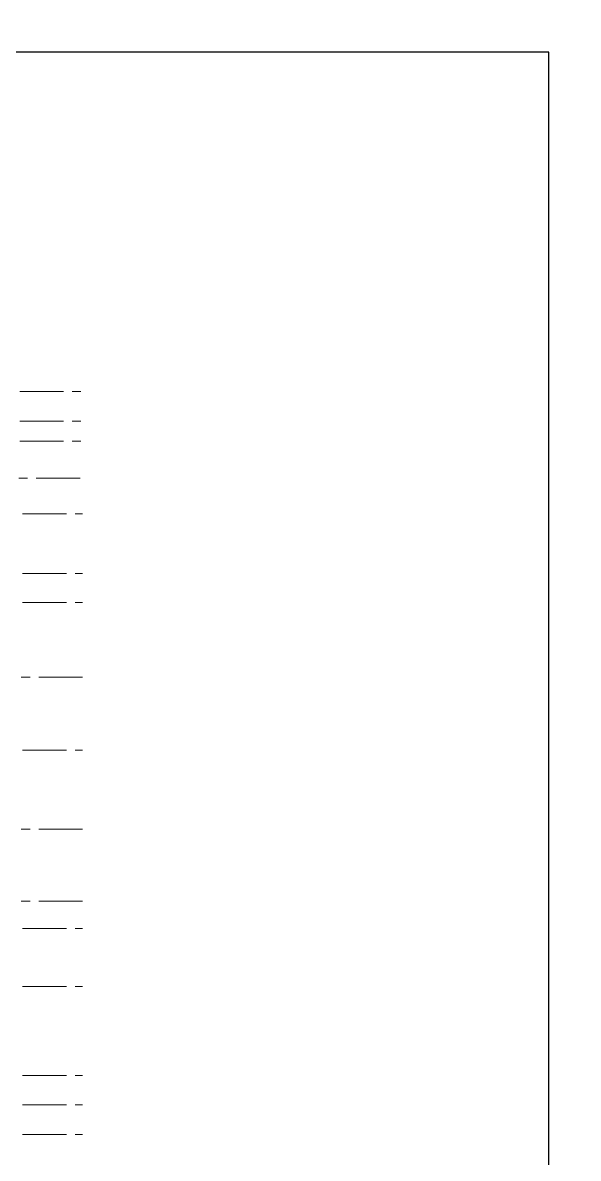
# Model space of a CAD drawing. Header units: millimetres. Extents: x -689206 to 4969298, y -1019800 to 703299.
# Drawn here: x 860309 to 888510, y -371521 to -313889 of the extents above; entities that cross this region are included whole.
import ezdxf

# ---------------------------------------------------------------- set-up
doc = ezdxf.new("R2010")
doc.units = ezdxf.units.MM
doc.linetypes.add('осеваяX2', pattern=[101.6, 63.5, -12.7, 12.7, -12.7])
doc.layers.add('внешняярамка', color=7, linetype='Continuous', lineweight=5, plot=False)
for name, color, linetype, lineweight in [('РАЗМЕРЫ', 7, 'Continuous', 9), ('стены', 7, 'Continuous', 20), ('Штамп', 7, 'Continuous', 5)]:
    doc.layers.add(name, color=color, linetype=linetype, lineweight=lineweight)

msp = doc.modelspace()

# ---------------------------------------------------------------- linework, layer by layer
at = {"layer": 'внешняярамка', "lineweight": 5, "ltscale": 50, "const_width": 3}
msp.add_lwpolyline([(762610, -402918.3), (888508.7, -402918.3), (888508.7, -313890), (762610, -313890), (762610, -402918.3)], dxfattribs=at)
at = {"layer": 'РАЗМЕРЫ', "linetype": 'осеваяX2', "lineweight": 5, "ltscale": 35}
for p, q in [((796147.4, -332608.8), (863350.1, -332610)), ((863217.4, -337008.3), (796147.4, -337008.3)), ((863350.1, -347108.2), (796297.4, -347108.2)), ((863350.1, -354818.2), (796297.4, -354818.2)), ((863350.1, -358463), (796297.4, -358463))]:
    msp.add_line(p, q, dxfattribs=at)
at = {"layer": 'стены', "linetype": 'осеваяX2', "lineweight": 5, "ltscale": 35}
for p, q in [((796147.4, -334118.3), (863350.1, -334118.3)), ((796147.4, -335118.3), (863350.1, -335118.3)), ((796297.4, -338810.3), (863350.1, -338810.3)), ((796297.4, -341837.7), (863350.1, -341837.7)), ((796297.4, -343310.3), (863350.1, -343310.3)), ((796297.4, -350810.3), (863350.1, -350810.3)), ((796297.4, -359862.3), (863350.1, -359862.3)), ((796297.4, -362810.3), (863350.1, -362810.3)), ((796297.4, -367312.3), (863350.1, -367312.3)), ((796297.4, -368812.3), (863350.1, -368812.3)), ((796297.4, -370312.3), (863350.1, -370312.3))]:
    msp.add_line(p, q, dxfattribs=at)
at = {"layer": 'Штамп', "lineweight": 30}
msp.add_lwpolyline([(768605.2, -401419.5), (887009.9, -401419.5), (887009.9, -315388.8), (768605.2, -315388.8)], close=True, dxfattribs=at)

doc.saveas('drawing.dxf')
